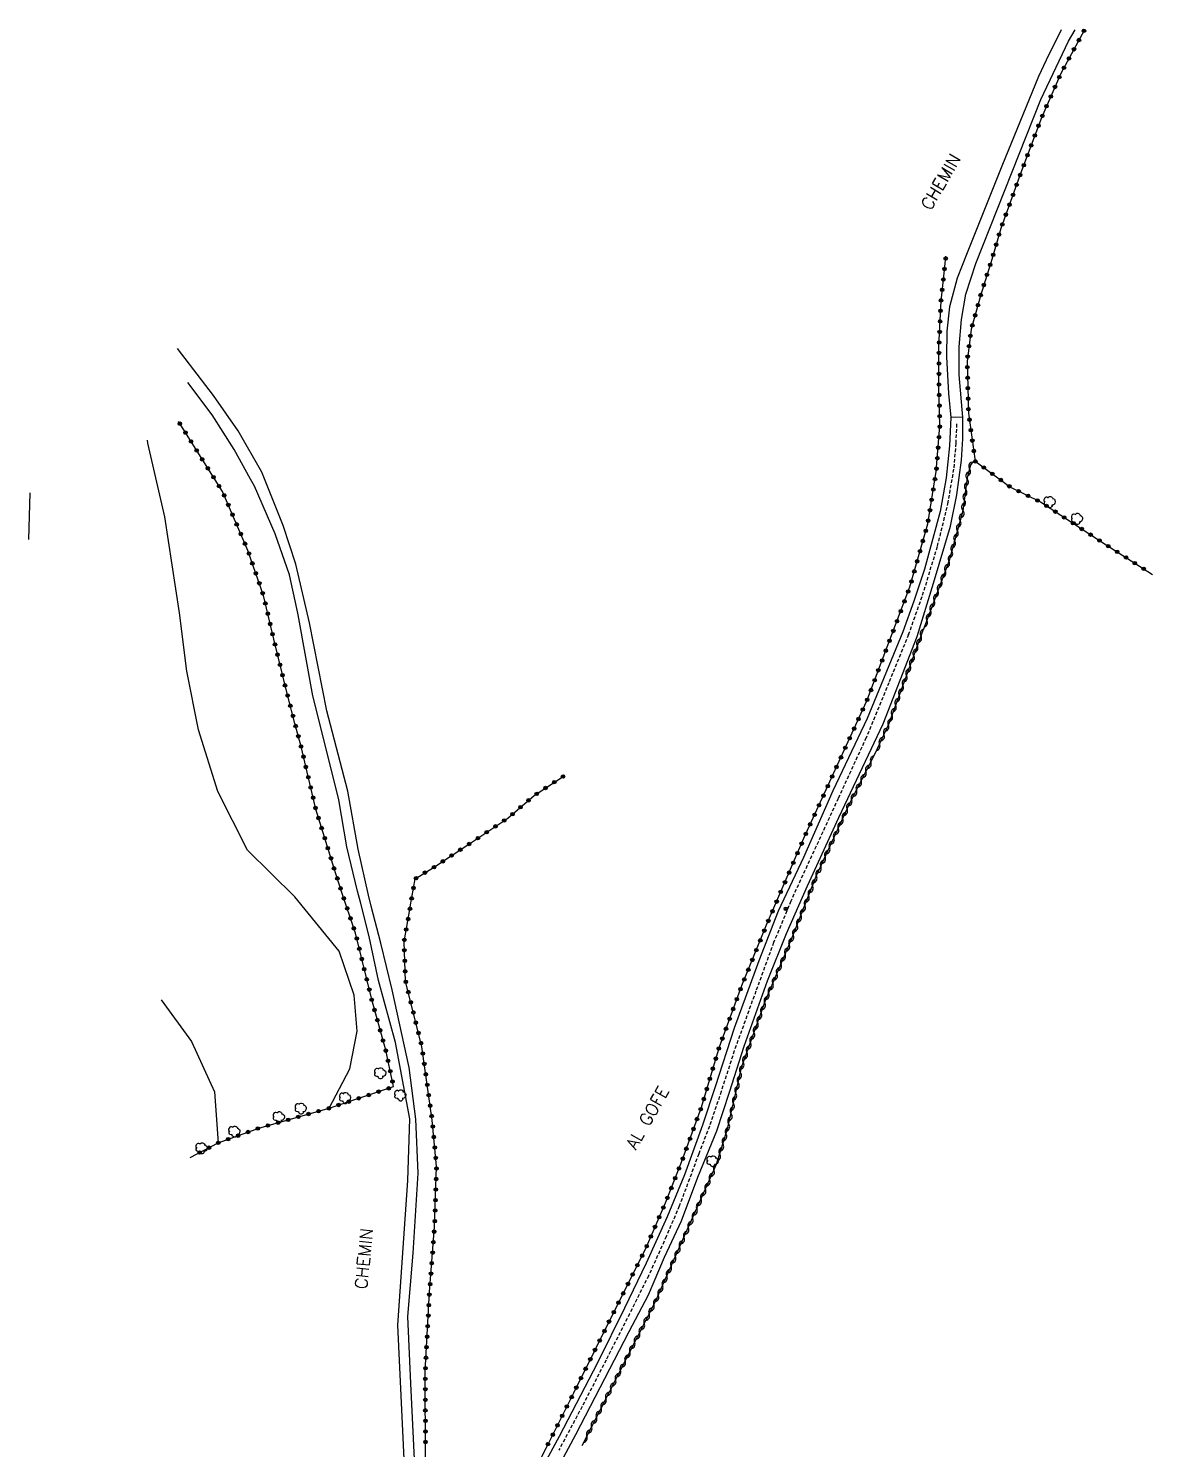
# Model space of a CAD drawing. Header units: millimetres. Extents: x 270000 to 271001, y 126000 to 127000.
# Drawn here: x 270131.7 to 270291.9, y 126797.9 to 127000.2 of the extents above; entities that cross this region are included whole.
import ezdxf

# ---------------------------------------------------------------- set-up
doc = ezdxf.new("R2010")
doc.units = ezdxf.units.MM
doc.linetypes.add('DASHED', pattern=[0.75, 0.5, -0.25])
doc.layers.get('0').update_dxf_attribs({"linetype": 'CONTINUOUS'})
for name, color, linetype in [('W0001', 6, 'DASHED'), ('W0008', 7, 'CONTINUOUS'), ('W0071', 7, 'CONTINUOUS'), ('W0211', 2, 'CONTINUOUS'), ('W0214', 2, 'CONTINUOUS'), ('W0300', 7, 'CONTINUOUS'), ('W0310', 3, 'CONTINUOUS'), ('W0323', 7, 'CONTINUOUS'), ('W0856', 7, 'CONTINUOUS'), ('W0989', 7, 'CONTINUOUS')]:
    doc.layers.add(name, color=color, linetype=linetype)
doc.styles.get("Standard").update_dxf_attribs({"font": 'romans.shx', "width": 0.85})

# ---------------------------------------------------------------- blocks, each defined once
blk = doc.blocks.new('T300')
for p, q in [((-0.8, 0.51), (-0.86, 0.34)), ((-0.86, 0.34), (-0.86, 0.17)), ((-0.86, 0.17), (-0.74, 0.06)), ((-0.69, 0.63), (-0.8, 0.51)), ((-0.8, -0.06), (-0.74, 0.06)), ((-0.74, 0.06), (-0.69, 0.11)), ((-0.57, 0.69), (-0.69, 0.63)), ((-0.46, 0.69), (-0.57, 0.69)), ((-0.29, 0.63), (-0.46, 0.69)), ((-0.29, 0.63), (-0.17, 0.74)), ((-0.23, 0.57), (-0.29, 0.63)), ((-0.17, 0.74), (-0.06, 0.8)), ((-0.06, 0.8), (0.06, 0.8)), ((0.06, 0.8), (0.23, 0.74)), ((0.23, 0.74), (0.34, 0.63)), ((0.34, 0.63), (0.4, 0.51)), ((0.46, 0.46), (0.34, 0.46)), ((0.4, 0.51), (0.4, 0.46)), ((0.57, 0.4), (0.46, 0.46)), ((0.57, 0.4), (0.69, 0.29)), ((0.69, 0.29), (0.74, 0.17)), ((0.74, 0.06), (0.69, -0.17)), ((0.74, 0.17), (0.74, 0.06)), ((-0.8, -0.17), (-0.8, -0.06)), ((-0.8, -0.23), (-0.8, -0.17)), ((-0.74, -0.34), (-0.8, -0.23)), ((-0.69, -0.4), (-0.74, -0.34)), ((-0.51, -0.46), (-0.69, -0.4)), ((-0.4, -0.46), (-0.51, -0.46)), ((-0.4, -0.46), (-0.34, -0.46)), ((-0.34, -0.46), (-0.34, -0.4)), ((-0.34, -0.51), (-0.34, -0.46)), ((-0.29, -0.63), (-0.34, -0.51)), ((-0.17, -0.74), (-0.29, -0.63)), ((-0.06, -0.8), (-0.17, -0.74)), ((0.06, -0.8), (-0.06, -0.8)), ((0.17, -0.74), (0.06, -0.8)), ((0.23, -0.69), (0.17, -0.74)), ((0.29, -0.46), (0.23, -0.46)), ((0.29, -0.63), (0.23, -0.69)), ((0.46, -0.4), (0.29, -0.46)), ((0.34, -0.51), (0.29, -0.63)), ((0.34, -0.51), (0.34, -0.46)), ((0.57, -0.34), (0.46, -0.4)), ((0.63, -0.29), (0.57, -0.34)), ((0.69, -0.17), (0.63, -0.29))]:
    blk.add_line(p, q)
blk = doc.blocks.new('T856')
for p, q in [((-0.125, 0), (0.125, 0)), ((0, 0.125), (0, -0.125))]:
    blk.add_line(p, q)
blk.add_ellipse((0, 0), major_axis=(-0.177, 0.177), ratio=1, start_param=3.9269908, end_param=10.2101761)
blk = doc.blocks.new('t323o')
at = {"color": 0, "linetype": 'Continuous'}
for radius in [0.25, 0.15]:
    blk.add_circle((0, 0), radius, dxfattribs=at)
blk = doc.blocks.new('t310o')
at = {"color": 0, "linetype": 'Continuous'}
for centre, start, end in [((-0.5, 0.38), 216.8699, 323.1304), ((0.5, -0.37), 36.8699, 143.1303)]:
    blk.add_arc(centre, 0.625, start, end, dxfattribs=at)

msp = doc.modelspace()

# ---------------------------------------------------------------- linework, layer by layer
at = {"layer": 'W0001'}
for points in [[(270257.1, 126913.86), (270259.09, 126919.49), (270261.21, 126926.45), (270262.7, 126932.51), (270263.58, 126937.63), (270263.86, 126941.13), (270263.99, 126944.02)], [(270257.1, 126913.86), (270254.29, 126907.01), (270251.04, 126899.18), (270247.06, 126890.53), (270243.28, 126882.33), (270240.3, 126875.91), (270237.87, 126870.02), (270235.34, 126863.09), (270232.26, 126854.6), (270230.39, 126848.8), (270228.71, 126843.83), (270227.19, 126839.89), (270225.87, 126836.35), (270224.42, 126832.46), (270222.57, 126828.15), (270220.05, 126822.55), (270217.35, 126817.14), (270213.99, 126810.54), (270210.58, 126803.9), (270207.27, 126797.71)]]:
    msp.add_lwpolyline(points, dxfattribs=at)
at = {"layer": 'W0008'}
msp.add_lwpolyline([(270206.53, 126794.07), (270209.68, 126799.91), (270217.3, 126814.59), (270220.05, 126819.83), (270222.34, 126825.18), (270224.76, 126830.39), (270227.05, 126836.57), (270229.76, 126843.19), (270231.6, 126848.69), (270233.65, 126855.24), (270236.97, 126864.56), (270239.72, 126871.31), (270242.71, 126878.08), (270247.16, 126887.81), (270253.46, 126901.15), (270258.31, 126913.6), (270260.63, 126921.19), (270263.05, 126929.33), (270263.96, 126933.78), (270264.64, 126938.7), (270264.82, 126941.74), (270264.8, 126944.86), (270263.1, 126944.79), (270262.94, 126940.76), (270262.43, 126936.19), (270261.6, 126931.42), (270259.38, 126923.17), (270257.84, 126918.63), (270256.25, 126914.24), (270251.17, 126901.94), (270246.32, 126891.61), (270242.1, 126882.1), (270238.52, 126874.48), (270235.74, 126867.4), (270232.24, 126857.81), (270229.52, 126849.45), (270227.71, 126843.98), (270225.15, 126836.92), (270222.72, 126830.93), (270219.71, 126824.33), (270216.63, 126817.91), (270212.78, 126810.14), (270207.32, 126799.66), (270203.39, 126792.39)], dxfattribs=at)
at = {"layer": 'W0071'}
for points in [[(270278.82, 127000), (270276.71, 126995.69), (270275.58, 126993.38), (270270.39, 126980.57), (270265.45, 126968.27), (270263.99, 126964.64), (270262.93, 126960.57), (270262.53, 126957.08), (270262.5, 126953.43), (270262.8, 126948.23), (270263.1, 126944.79)], [(270264.8, 126944.86), (270264.28, 126950.87), (270264.3, 126954.84), (270264.63, 126958.73), (270265.24, 126962.35), (270266.65, 126966.72), (270275.95, 126990.09), (270279.88, 126998.38), (270280.84, 127000)], [(270186.68, 126796.43), (270186.18, 126807.22), (270185.74, 126816.74), (270186.5, 126825.78), (270187.24, 126837.15), (270186.91, 126844.87), (270185.92, 126852.2), (270183.51, 126863.28), (270181.91, 126869.9), (270180.55, 126875.19), (270180.16, 126876.74), (270178.66, 126883.3), (270177.22, 126891.55), (270174.23, 126903.02), (270171.73, 126915.56), (270169.8, 126923.91), (270167.99, 126929.42), (270164.96, 126937.03), (270161.59, 126942.88), (270158.06, 126947.95), (270152.93, 126954.6)], [(270185.59, 126788.4), (270184.31, 126815.51), (270185.76, 126836.13), (270186.05, 126844.89), (270184.01, 126855.76), (270181.57, 126864.58), (270180.22, 126870.89), (270178.99, 126875.76), (270178.59, 126877.33), (270177.07, 126883.64), (270175.92, 126890.32), (270174.34, 126896.66), (270172.23, 126905.17), (270170.15, 126916.67), (270169.95, 126917.59), (270168.89, 126922.38), (270166.86, 126928.24), (270163.9, 126935.02), (270163.34, 126936.03), (270161, 126940.24), (270157.88, 126945.18), (270154.42, 126949.79)]]:
    msp.add_lwpolyline(points, dxfattribs=at)
at = {"layer": 'W0211'}
for points in [[(270131.9, 126934.04), (270131.7, 126927.4)], [(270150.63, 126861.86), (270154.93, 126855.91), (270158.22, 126848.75), (270158.73, 126841.47)]]:
    msp.add_lwpolyline(points, dxfattribs=at)
at = {"layer": 'W0214'}
msp.add_lwpolyline([(270174.54, 126846.41), (270177.47, 126852.02), (270178.55, 126857.4), (270178.09, 126862.49), (270175.99, 126868.76), (270169.66, 126876.5), (270162.92, 126883.17), (270158.67, 126891.54), (270155.91, 126900.29), (270154.25, 126908.66), (270153.22, 126916.99), (270151.13, 126930.66), (270148.73, 126941.15), (270148.64, 126941.56)], dxfattribs=at)
at = {"layer": 'W0310'}
for points in [[(270266.58, 126938.56), (270266.18, 126938.43), (270265.92, 126938), (270265.45, 126936.22), (270264.81, 126931.52), (270262.87, 126924.43), (270259.15, 126914.51)], [(270252.32, 126896.92), (270254.26, 126901.13), (270259.15, 126914.51)], [(270229.74, 126838.44), (270231.31, 126843.47), (270233.34, 126852.34), (270236.72, 126861.76), (270240.43, 126870.51), (270243.99, 126879.55), (270248.67, 126889.76), (270252.32, 126896.92)], [(270210.58, 126798.37), (270220.99, 126818.8), (270225.19, 126828.21), (270229.74, 126838.44)]]:
    msp.add_lwpolyline(points, dxfattribs=at)
at = {"layer": 'W0323'}
for points in [[(270282.15, 127000), (270282.12, 126999.94), (270278.79, 126993.79), (270276.02, 126987.48), (270273.2, 126979.92), (270270.23, 126971.7), (270268.94, 126967.28), (270267.33, 126962.11), (270266.02, 126957.36), (270265.43, 126952.78), (270265.63, 126945.42), (270266.58, 126938.56), (270271.6, 126934.88), (270275.87, 126932.77), (270284.59, 126927.08), (270291.86, 126922.43)], [(270202.05, 126791.3), (270205.49, 126798.09), (270209.39, 126805.87), (270215.42, 126818.02), (270219.66, 126826.45), (270222.44, 126832.92), (270224.74, 126838.74), (270227.58, 126846.57), (270230.13, 126855.16), (270233.34, 126863.87), (270236.87, 126872.53), (270242.17, 126884.85), (270251.15, 126904.43), (270257.29, 126920.67), (270259.82, 126929.64), (270261.03, 126937.11), (270261.56, 126943.62), (270261.42, 126949.15), (270261.42, 126954.95), (270261.71, 126961.38), (270262.24, 126966.23), (270262.41, 126967.77)], [(270154.76, 126839.39), (270158.73, 126841.47), (270164.69, 126843.63), (270174.54, 126846.41), (270183.73, 126849.48), (270182.6, 126854.68), (270180.65, 126861.7), (270178.3, 126871.32), (270176.31, 126877.3), (270175.48, 126879.81), (270172.64, 126889), (270170.54, 126897.94), (270169.67, 126901.21), (270168.64, 126905.09), (270166.65, 126913.21), (270165.2, 126919.43), (270162.97, 126925.87), (270159.34, 126934.24), (270153.74, 126943.16), (270153.09, 126944.2)], [(270188.47, 126753.92), (270189.07, 126760.82), (270188.26, 126773.85), (270188.33, 126783.77), (270188.23, 126808.91), (270188.84, 126820.26), (270189.56, 126829.53), (270189.84, 126838.11), (270189.23, 126844.69), (270187.76, 126855.13), (270185.43, 126864.5), (270185.21, 126870.12), (270186.09, 126875), (270186.1, 126875.1), (270186.78, 126879.1), (270189.39, 126880.68), (270194.28, 126883.91), (270199.98, 126887.71), (270203.74, 126890.95), (270208.03, 126893.76)]]:
    msp.add_lwpolyline(points, dxfattribs=at)

# ---------------------------------------------------------------- block references
at = {"layer": 'W0300', "rotation": 359.9999899820874}
for p in [(270277.24, 126932.74), (270281.14, 126930.35), (270181.86, 126851.38), (270176.86, 126847.85), (270184.72, 126848.23), (270170.55, 126846.35), (270167.42, 126845.12), (270161.08, 126843.07), (270156.42, 126840.69), (270229.21, 126838.84)]:
    msp.add_blockref('T300', p, dxfattribs=at)
at = {"layer": 'W0310'}
for p, rotation in [((270265.78, 126937.48), 254.9706789839152), ((270265.22, 126934.54), 262.3278986551785), ((270265.42, 126936.03), 262.3278986551785), ((270265.02, 126933.06), 262.3278986551785), ((270264.82, 126931.57), 262.3278986551785), ((270264.03, 126928.68), 254.6812717838647), ((270264.43, 126930.12), 254.6812717838647), ((270263.64, 126927.23), 254.6812717838647), ((270262.84, 126924.34), 249.4591351509999), ((270263.24, 126925.78), 254.6812717838647), ((270262.31, 126922.93), 249.4591351509999), ((270261.26, 126920.13), 249.4591351509999), ((270261.78, 126921.53), 249.4591351509999), ((270260.73, 126918.72), 249.4591351509999), ((270260.2, 126917.32), 249.4591351509999), ((270259.68, 126915.91), 249.4591351509999), ((270258.34, 126912.28), 69.93406885171714), ((270258.85, 126913.68), 69.93406885171714), ((270257.82, 126910.87), 69.93406885171714), ((270256.79, 126908.05), 69.93406885171714), ((270257.31, 126909.46), 69.93406885171714), ((270256.28, 126906.64), 69.93406885171714), ((270255.76, 126905.23), 69.93406885171714), ((270254.73, 126902.41), 69.93406885171714), ((270255.25, 126903.82), 69.93406885171714), ((270254.21, 126901.01), 65.17216135857261), ((270252.95, 126898.29), 65.17216135857261), ((270253.58, 126899.65), 65.17216135857261), ((270251.02, 126894.37), 63.04943557697175), ((270251.7, 126895.7), 63.04943557697175), ((270250.34, 126893.03), 63.04943557697175), ((270248.98, 126890.36), 63.04943557697175), ((270249.66, 126891.69), 63.04943557697175), ((270248.33, 126889), 65.36812441907227), ((270247.08, 126886.28), 65.36812441907227), ((270247.7, 126887.64), 65.36812441907227), ((270246.45, 126884.91), 65.36812441907227), ((270245.2, 126882.19), 65.36812441907227), ((270245.83, 126883.55), 65.36812441907227), ((270244.58, 126880.82), 65.36812441907227), ((270243.41, 126878.06), 68.48675434292824), ((270243.96, 126879.46), 68.48675434292824), ((270242.86, 126876.67), 68.48675434292824), ((270241.76, 126873.88), 68.48675434292824), ((270242.31, 126875.27), 68.48675434292824), ((270241.21, 126872.48), 68.48675434292824), ((270240.09, 126869.7), 67.03716721085111), ((270240.66, 126871.08), 68.48675434292824), ((270239.5, 126868.32), 67.03716721085111), ((270238.33, 126865.55), 67.03716721085111), ((270238.92, 126866.94), 67.03716721085111), ((270237.75, 126864.17), 67.03716721085111), ((270237.16, 126862.79), 67.03716721085111), ((270236.09, 126859.99), 70.20672731343384), ((270236.6, 126861.4), 70.20672731343384), ((270235.58, 126858.58), 70.20672731343384), ((270234.56, 126855.76), 70.20672731343384), ((270235.07, 126857.17), 70.20672731343384), ((270234.06, 126854.35), 70.20672731343384), ((270233.14, 126851.49), 77.15638723515535), ((270233.55, 126852.93), 70.20672731343384), ((270232.81, 126850.03), 77.15638723515535), ((270232.47, 126848.57), 77.15638723515535), ((270231.81, 126845.64), 77.15638723515535), ((270232.14, 126847.11), 77.15638723515535), ((270231.47, 126844.18), 77.15638723515535), ((270230.64, 126841.3), 72.69590038112317), ((270231.08, 126842.73), 72.69590038112317), ((270230.19, 126839.87), 72.69590038112317), ((270229.36, 126837.59), 66.009463815663), ((270228.75, 126836.22), 66.009463815663), ((270227.53, 126833.47), 66.009463815663), ((270228.14, 126834.84), 66.009463815663), ((270226.93, 126832.1), 66.009463815663), ((270225.71, 126829.36), 66.009463815663), ((270226.32, 126830.73), 66.009463815663), ((270225.1, 126827.99), 65.96351470322016), ((270223.87, 126825.25), 65.96351470322016), ((270224.48, 126826.62), 65.96351470322016), ((270223.26, 126823.88), 65.96351470322016), ((270222.04, 126821.14), 65.96351470322016), ((270222.65, 126822.51), 65.96351470322016), ((270221.43, 126819.77), 65.96351470322016), ((270220.12, 126817.08), 62.97908609608804), ((270220.8, 126818.41), 62.97908609608804), ((270219.44, 126815.74), 62.97908609608804), ((270218.07, 126813.07), 62.97908609608804), ((270218.75, 126814.4), 62.97908609608804), ((270217.39, 126811.73), 62.97908609608804), ((270216.03, 126809.06), 62.97908609608804), ((270216.71, 126810.4), 62.97908609608804), ((270215.35, 126807.72), 62.97908609608804), ((270213.98, 126805.05), 62.97908609608804), ((270214.66, 126806.39), 62.97908609608804), ((270213.3, 126803.71), 62.97908609608804), ((270211.94, 126801.04), 62.97908609608804), ((270212.62, 126802.38), 62.97908609608804), ((270211.26, 126799.71), 62.97908609608804)]:
    msp.add_blockref('t310o', p, dxfattribs=dict(at, rotation=rotation))
at = {"layer": 'W0323'}
for p, rotation in [((270282.08, 126999.88), 241.6248990208194), ((270281.37, 126998.56), 241.6248990208194), ((270279.94, 126995.92), 241.6248990208194), ((270280.66, 126997.24), 241.6248990208194), ((270279.23, 126994.6), 241.6248990208194), ((270277.96, 126991.88), 246.2858356663533), ((270278.56, 126993.26), 246.2858356663533), ((270277.35, 126990.51), 246.2858356663533), ((270276.15, 126987.76), 246.2858356663533), ((270276.75, 126989.14), 246.2858356663533), ((270275.61, 126986.36), 249.537827729525), ((270274.56, 126983.55), 249.537827729525), ((270275.08, 126984.96), 249.537827729525), ((270274.03, 126982.15), 249.537827729525), ((270273.51, 126980.74), 249.537827729525), ((270272.48, 126977.93), 250.1048623243957), ((270272.99, 126979.34), 250.1048623243957), ((270271.97, 126976.51), 250.1048623243957), ((270270.95, 126973.69), 250.1048623243957), ((270271.46, 126975.1), 250.1048623243957), ((270270.44, 126972.28), 250.1048623243957), ((270269.56, 126969.42), 253.7880583938492), ((270269.98, 126970.86), 253.7880583938492), ((270262.38, 126967.44), 83.64342164621962), ((270269.14, 126967.97), 253.7880583938492), ((270262.21, 126965.95), 83.66759124423311), ((270268.71, 126966.54), 252.6882228360851), ((270262.05, 126964.46), 83.66759124423311), ((270267.82, 126963.67), 252.6882228360851), ((270268.26, 126965.11), 252.6882228360851), ((270261.72, 126961.48), 83.66759124423311), ((270261.88, 126962.97), 83.66759124423311), ((270267.37, 126962.24), 252.6882228360851), ((270261.64, 126959.98), 87.48146395257146), ((270266.57, 126959.35), 254.5561909380263), ((270266.97, 126960.8), 254.5561909380263), ((270261.58, 126958.48), 87.48146395257146), ((270266.17, 126957.91), 254.5561909380263), ((270261.45, 126955.48), 87.48146395257146), ((270261.51, 126956.98), 87.48146395257146), ((270265.9, 126956.43), 262.7485983738311), ((270261.42, 126953.99), 89.9506496422072), ((270265.52, 126953.46), 262.7485983738311), ((270265.71, 126954.95), 262.7485983738311), ((270261.42, 126952.49), 89.9506496422072), ((270265.46, 126951.96), 271.5090726291885), ((270261.42, 126950.99), 89.9506496422072), ((270261.42, 126949.49), 89.9506496422072), ((270265.5, 126950.46), 271.5090726291885), ((270261.45, 126947.99), 91.51234014635197), ((270265.54, 126948.97), 271.5090726291885), ((270265.58, 126947.47), 271.5090726291885), ((270261.49, 126946.49), 91.51234014635197), ((270265.61, 126945.97), 271.5090726291885), ((270153.27, 126943.91), 122.119468669352), ((270261.53, 126944.99), 91.51234014635197), ((270261.55, 126943.49), 85.30994329641656), ((270265.76, 126944.48), 277.8739381314389), ((270154.07, 126942.64), 122.1299265198452), ((270154.87, 126941.37), 122.1299265198452), ((270261.43, 126941.99), 85.30994329641656), ((270265.97, 126942.99), 277.8739381314389), ((270266.17, 126941.5), 277.8739381314389), ((270155.67, 126940.1), 122.1299265198452), ((270261.31, 126940.5), 85.30994329641656), ((270266.38, 126940.02), 277.8739381314389), ((270156.46, 126938.83), 122.1299265198452), ((270157.26, 126937.56), 122.1299265198452), ((270261.06, 126937.51), 85.30994329641656), ((270261.19, 126939), 85.30994329641656), ((270266.6, 126938.54), 323.8169411422239), ((270267.81, 126937.66), 323.8169411422239), ((270158.06, 126936.29), 122.1299265198452), ((270158.86, 126935.02), 122.1299265198452), ((270260.85, 126936.02), 80.76815031973273), ((270269.02, 126936.77), 323.8169411422239), ((270270.23, 126935.89), 323.8169411422239), ((270271.44, 126935), 323.8169411422239), ((270159.58, 126933.7), 113.4064100934337), ((270260.37, 126933.06), 80.76815031973273), ((270260.61, 126934.54), 80.76815031973273), ((270272.77, 126934.31), 333.6661523836858), ((270274.11, 126933.64), 333.6661523836858), ((270275.46, 126932.97), 333.6661523836858), ((270160.17, 126932.33), 113.4064100934337), ((270160.77, 126930.95), 113.4064100934337), ((270260.13, 126931.58), 80.76815031973273), ((270276.74, 126932.2), 326.8672074316685), ((270278, 126931.38), 326.8672074316685), ((270161.36, 126929.57), 113.4064100934337), ((270259.89, 126930.1), 80.76815031973273), ((270279.25, 126930.56), 326.8672074316685), ((270280.51, 126929.74), 326.8672074316685), ((270281.76, 126928.92), 326.8672074316685), ((270161.96, 126928.2), 113.4064100934337), ((270259.13, 126927.2), 74.29617168828457), ((270259.54, 126928.65), 74.29617168828457), ((270283.02, 126928.1), 326.8672074316685), ((270284.28, 126927.28), 326.8672074316685), ((270162.56, 126926.82), 113.4064100934337), ((270163.12, 126925.43), 109.0965457718743), ((270258.72, 126925.76), 74.29617168828457), ((270285.54, 126926.47), 327.3788248571896), ((270286.8, 126925.66), 327.3788248571896), ((270288.07, 126924.85), 327.3788248571896), ((270163.61, 126924.01), 109.0965457718743), ((270257.91, 126922.87), 74.29617168828457), ((270258.32, 126924.31), 74.29617168828457), ((270289.33, 126924.05), 327.3788248571896), ((270290.59, 126923.24), 327.3788248571896), ((270164.1, 126922.6), 109.0965457718743), ((270164.59, 126921.18), 109.0965457718743), ((270257.51, 126921.43), 74.29617168828457), ((270165.08, 126919.76), 109.0965457718743), ((270257.04, 126920), 69.26359779688237), ((270165.46, 126918.31), 103.1690172560268), ((270165.8, 126916.85), 103.1690172560268), ((270255.98, 126917.2), 69.26359779688237), ((270256.51, 126918.6), 69.26359779688237), ((270166.14, 126915.39), 103.1690172560268), ((270255.45, 126915.79), 69.26359779688237), ((270166.48, 126913.93), 103.1690172560268), ((270254.38, 126912.99), 69.26359779688237), ((270254.92, 126914.39), 69.26359779688237), ((270166.83, 126912.47), 103.7489782368046), ((270167.19, 126911.01), 103.7489782368046), ((270253.85, 126911.58), 69.26359779688237), ((270167.55, 126909.56), 103.7489782368046), ((270252.79, 126908.78), 69.26359779688237), ((270253.32, 126910.18), 69.26359779688237), ((270167.9, 126908.1), 103.7489782368046), ((270252.26, 126907.38), 69.26359779688237), ((270168.26, 126906.64), 103.7489782368046), ((270168.62, 126905.19), 103.7489782368046), ((270251.73, 126905.97), 69.26359779688237), ((270169, 126903.74), 104.8651015820042), ((270250.58, 126903.2), 65.3821767483179), ((270251.2, 126904.57), 69.26359779688237), ((270169.38, 126902.29), 104.8651015820042), ((270169.77, 126900.84), 104.8692943699827), ((270249.96, 126901.84), 65.3821767483179), ((270170.15, 126899.39), 104.8692943699827), ((270248.71, 126899.11), 65.3821767483179), ((270249.33, 126900.48), 65.3821767483179), ((270170.54, 126897.94), 103.2673203586868), ((270248.08, 126897.75), 65.3821767483179), ((270170.88, 126896.48), 103.2673203586868), ((270171.23, 126895.02), 103.2673203586868), ((270246.83, 126895.02), 65.3821767483179), ((270247.46, 126896.38), 65.3821767483179), ((270171.57, 126893.56), 103.2673203586868), ((270206.62, 126892.84), 33.21920299016145), ((270207.87, 126893.66), 33.21920299016145), ((270246.21, 126893.66), 65.3821767483179), ((270171.91, 126892.1), 103.2673203586868), ((270172.26, 126890.64), 103.2673203586868), ((270204.11, 126891.19), 33.21920299016145), ((270205.36, 126892.01), 33.21920299016145), ((270244.96, 126890.93), 65.3821767483179), ((270245.58, 126892.29), 65.3821767483179), ((270172.6, 126889.18), 103.2673203586868), ((270201.8, 126889.28), 40.75033572698069), ((270202.94, 126890.26), 40.75033572698069), ((270244.33, 126889.57), 65.3821767483179), ((270173.03, 126887.74), 107.1355632231657), ((270198.24, 126886.55), 33.67615459273788), ((270199.48, 126887.38), 33.67615459273788), ((270200.67, 126888.3), 40.75033572698069), ((270243.08, 126886.84), 65.3821767483179), ((270243.71, 126888.2), 65.3821767483179), ((270173.48, 126886.31), 107.1355632231657), ((270173.92, 126884.87), 107.1355632231657), ((270195.74, 126884.88), 33.67615459273788), ((270196.99, 126885.72), 33.67615459273788), ((270242.46, 126885.48), 65.3821767483179), ((270174.36, 126883.44), 107.1355632231657), ((270191.99, 126882.4), 33.42709546270033), ((270193.24, 126883.23), 33.42709546270033), ((270194.49, 126884.05), 33.67615459273788), ((270241.26, 126882.73), 66.69818811028784), ((270241.85, 126884.1), 66.69818811028784), ((270174.8, 126882.01), 107.1355632231657), ((270175.24, 126880.57), 107.1355632231657), ((270189.48, 126880.75), 33.42709546270033), ((270190.74, 126881.57), 33.42709546270033), ((270240.66, 126881.35), 66.69818811028784), ((270175.7, 126879.14), 108.3594965050638), ((270186.92, 126879.18), 31.32729947086212), ((270188.21, 126879.96), 31.32729947086212), ((270239.48, 126878.59), 66.69818811028784), ((270240.07, 126879.97), 66.69818811028784), ((270176.17, 126877.72), 108.3594965050638), ((270176.64, 126876.3), 108.3544692015072), ((270186.56, 126877.78), 80.41000326521643), ((270238.88, 126877.22), 66.69818811028784), ((270177.12, 126874.87), 108.3544692015072), ((270186.06, 126874.83), 79.79648136394181), ((270186.31, 126876.3), 80.41000326521643), ((270237.7, 126874.46), 66.69818811028784), ((270238.29, 126875.84), 66.69818811028784), ((270177.59, 126873.45), 108.3544692015072), ((270185.79, 126873.35), 79.79648136394181), ((270237.1, 126873.08), 66.69818811028784), ((270178.06, 126872.03), 108.3544692015072), ((270178.48, 126870.59), 103.740140258207), ((270185.26, 126870.4), 79.79648136394181), ((270185.52, 126871.87), 79.79648136394181), ((270235.96, 126870.31), 67.80717291946313), ((270236.53, 126871.7), 67.80717291946313), ((270178.83, 126869.13), 103.740140258207), ((270185.26, 126868.9), 92.28287281821538), ((270235.39, 126868.92), 67.80717291946313), ((270179.19, 126867.67), 103.740140258207), ((270179.54, 126866.21), 103.740140258207), ((270185.32, 126867.4), 92.28287281821538), ((270234.83, 126867.53), 67.80717291946313), ((270179.9, 126864.76), 103.740140258207), ((270185.38, 126865.9), 92.28287281821538), ((270185.46, 126864.41), 103.968579253777), ((270233.69, 126864.75), 67.80717291946313), ((270234.26, 126866.14), 67.80717291946313), ((270180.26, 126863.3), 103.740140258207), ((270185.82, 126862.95), 103.968579253777), ((270233.15, 126863.36), 69.79221357158957), ((270180.61, 126861.84), 103.740140258207), ((270181.01, 126860.4), 105.5165335822336), ((270186.18, 126861.5), 103.968579253777), ((270232.11, 126860.54), 69.79221357158957), ((270232.63, 126861.95), 69.79221357158957), ((270181.41, 126858.95), 105.5165335822336), ((270186.54, 126860.04), 103.968579253777), ((270186.9, 126858.59), 103.968579253777), ((270231.59, 126859.14), 69.79221357158957), ((270181.81, 126857.51), 105.5165335822336), ((270187.27, 126857.13), 103.968579253777), ((270230.55, 126856.32), 69.79221357158957), ((270231.07, 126857.73), 69.79221357158957), ((270182.21, 126856.06), 105.5165335822336), ((270182.61, 126854.61), 102.3127965213724), ((270187.63, 126855.67), 103.968579253777), ((270187.89, 126854.2), 97.97639171172992), ((270230.05, 126854.91), 73.47224999195709), ((270182.93, 126853.15), 102.3127965213724), ((270188.1, 126852.71), 97.97639171172992), ((270229.2, 126852.03), 73.47224999195709), ((270229.63, 126853.47), 73.47224999195709), ((270183.25, 126851.68), 102.3127965213724), ((270183.57, 126850.22), 102.3127965213724), ((270188.31, 126851.23), 97.97639171172992), ((270228.77, 126850.59), 73.47224999195709), ((270180.18, 126848.29), 18.47795664513816), ((270181.6, 126848.77), 18.47795664513816), ((270183.03, 126849.24), 18.47795664513816), ((270188.52, 126849.74), 97.97639171172992), ((270188.73, 126848.26), 97.97639171172992), ((270228.35, 126849.15), 73.47224999195709), ((270173.04, 126845.99), 15.75545648900091), ((270174.49, 126846.39), 15.75545648900091), ((270175.91, 126846.87), 18.47795664513816), ((270177.33, 126847.34), 18.47795664513816), ((270178.76, 126847.82), 18.47795664513816), ((270188.93, 126846.77), 97.97639171172992), ((270227.48, 126846.28), 70.04274260967108), ((270227.92, 126847.72), 73.47224999195709), ((270165.83, 126843.95), 15.75545648900091), ((270167.27, 126844.36), 15.75545648900091), ((270168.71, 126844.76), 15.75545648900091), ((270170.16, 126845.17), 15.75545648900091), ((270171.6, 126845.58), 15.75545648900091), ((270189.14, 126845.29), 97.97639171172992), ((270226.96, 126844.87), 70.04274260967108), ((270160.16, 126841.99), 19.90902118489467), ((270161.57, 126842.5), 19.90902118489467), ((270162.98, 126843.01), 19.90902118489467), ((270164.39, 126843.52), 19.90902118489467), ((270189.31, 126843.8), 95.3655355514207), ((270189.45, 126842.3), 95.3655355514207), ((270225.94, 126842.05), 70.04274260967108), ((270226.45, 126843.46), 70.04274260967108), ((270156.09, 126840.09), 27.61954163138268), ((270157.42, 126840.78), 27.61954163138268), ((270158.75, 126841.48), 19.90902118489467), ((270189.59, 126840.81), 95.3655355514207), ((270225.43, 126840.64), 70.04274260967108), ((270189.73, 126839.32), 95.3655355514207), ((270224.92, 126839.23), 70.04274260967108), ((270189.79, 126836.32), 88.11884419943739), ((270189.83, 126837.82), 88.11884419943739), ((270223.83, 126836.44), 68.4688836946506), ((270224.38, 126837.83), 68.4688836946506), ((270189.74, 126834.82), 88.11884419943739), ((270223.28, 126835.04), 68.4688836946506), ((270189.69, 126833.32), 88.11884419943739), ((270222.16, 126832.26), 66.74694075775977), ((270222.73, 126833.65), 68.4688836946506), ((270189.59, 126830.33), 88.11884419943739), ((270189.64, 126831.83), 88.11884419943739), ((270221.56, 126830.88), 66.74694075775977), ((270189.51, 126828.83), 85.57386138848773), ((270220.38, 126828.13), 66.74694075775977), ((270220.97, 126829.5), 66.74694075775977), ((270189.28, 126825.84), 85.57386138848773), ((270189.39, 126827.33), 85.57386138848773), ((270219.79, 126826.75), 66.74694075775977), ((270189.16, 126824.34), 85.57386138848773), ((270218.46, 126824.06), 63.30177890839371), ((270219.13, 126825.4), 63.30177890839371), ((270189.04, 126822.85), 85.57386138848773), ((270217.78, 126822.72), 63.30177890839371), ((270188.82, 126819.86), 86.91967704426587), ((270188.93, 126821.35), 85.57386138848773), ((270216.44, 126820.04), 63.30177890839371), ((270217.11, 126821.38), 63.30177890839371), ((270188.74, 126818.36), 86.91967704426587), ((270215.76, 126818.7), 63.30177890839371), ((270188.66, 126816.86), 86.91967704426587), ((270214.42, 126816.01), 63.60672993481813), ((270215.09, 126817.36), 63.60672993481813), ((270188.5, 126813.86), 86.91967704426587), ((270188.58, 126815.36), 86.91967704426587), ((270213.76, 126814.67), 63.60672993481813), ((270188.42, 126812.37), 86.91967704426587), ((270212.42, 126811.98), 63.60672993481813), ((270213.09, 126813.33), 63.60672993481813), ((270188.34, 126810.87), 86.91967704426587), ((270211.76, 126810.64), 63.60672993481813), ((270188.24, 126807.87), 90.20741081873743), ((270188.26, 126809.37), 86.91967704426587), ((270210.42, 126807.95), 63.60672993481813), ((270211.09, 126809.3), 63.60672993481813), ((270188.24, 126806.37), 90.20741081873743), ((270209.76, 126806.61), 63.60672993481813), ((270188.25, 126804.87), 90.20741081873743), ((270208.41, 126803.93), 63.34950755337209), ((270209.09, 126805.27), 63.34950755337209), ((270188.25, 126803.37), 90.20741081873743), ((270188.26, 126801.87), 90.20741081873743), ((270207.74, 126802.59), 63.34950755337209), ((270188.26, 126800.37), 90.20741081873743), ((270206.4, 126799.9), 63.34950755337209), ((270207.07, 126801.24), 63.34950755337209), ((270188.27, 126798.87), 90.20741081873743), ((270205.72, 126798.56), 63.34950755337209)]:
    msp.add_blockref('t323o', p, dxfattribs=dict(at, rotation=rotation))
at = {"layer": 'W0856', "rotation": 359.9999899820874}
msp.add_blockref('T856', (270239.6, 126874.81), dxfattribs=at)

# ---------------------------------------------------------------- texts
at = {"layer": 'W0989'}
for s, rotation, p in [('CHEMIN', 59.9468, (270260.24, 126974.18)), ('AL GOFE', 60.7322, (270218.24, 126840.36)), ('CHEMIN', 84.176, (270179.92, 126820.58))]:
    msp.add_text(s, height=1.75, rotation=rotation, dxfattribs=at).set_placement(p)

doc.saveas('drawing.dxf')
